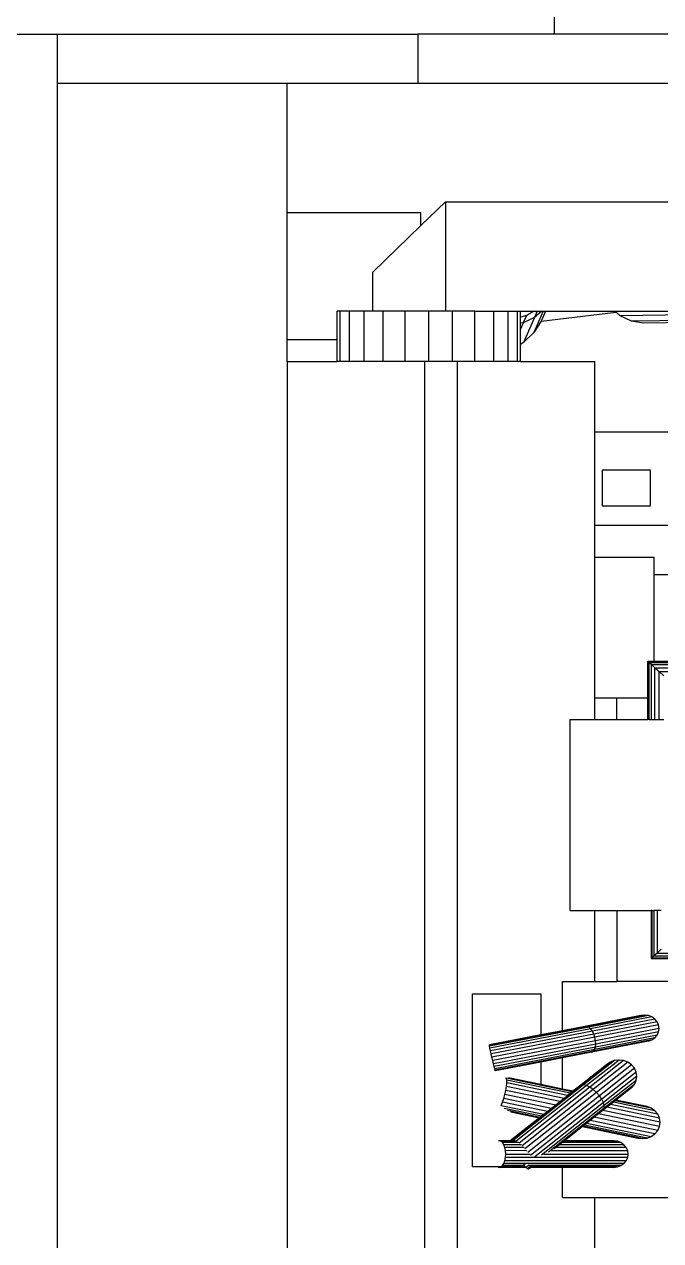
# Model space of a CAD drawing. Header units: inches. Extents: x -625442 to 34963, y -27993 to 66986.
# Drawn here: x 3374.13 to 3385.37, y 22020.91 to 22042.4 of the extents above; entities that cross this region are included whole.
import ezdxf

# ---------------------------------------------------------------- set-up
doc = ezdxf.new("R2010")
doc.units = ezdxf.units.IN
doc.header["$LTSCALE"] = 0.5
doc.header["$MEASUREMENT"] = 0
doc.layers.add('P-FURNITURE', color=201, linetype='Continuous')

# ---------------------------------------------------------------- blocks, each defined once
blk = doc.blocks.new('John Deere pl')
for p, q in [((6.9223, 2.78133), (6.9223, 3.00459)), ((6.47385, 2.78133), (6.5725, 2.78133)), ((6.5725, 2.78133), (6.82615, 2.78133)), ((6.5725, 2.78133), (6.5725, 2.74669)), ((6.82615, 2.78133), (6.82615, 2.74669)), ((6.9223, 2.78133), (6.82615, 2.78133)), ((7.1849, 2.78133), (6.9223, 2.78133)), ((6.5725, 2.74669), (6.5725, 1.70157)), ((6.73437, 2.74669), (6.5725, 2.74669)), ((6.82615, 2.74669), (6.73437, 2.74669)), ((6.73437, 2.65597), (6.73437, 2.74669)), ((7.1849, 2.74669), (6.82615, 2.74669)), ((6.84557, 2.66347), (6.82829, 2.64666)), ((6.84557, 2.66347), (6.84557, 2.58643)), ((6.84557, 2.66347), (7.04763, 2.66347)), ((6.73437, 2.65597), (6.82829, 2.65597)), ((6.73437, 2.56644), (6.73437, 2.65597)), ((6.82829, 2.64666), (6.82829, 2.65597)), ((6.82829, 2.64666), (6.79452, 2.61382)), ((6.79452, 2.58643), (6.79452, 2.61382)), ((6.77164, 2.58643), (6.76945, 2.58643)), ((6.76945, 2.56644), (6.76945, 2.58643)), ((6.77809, 2.58643), (6.77164, 2.58643)), ((6.77164, 2.55103), (6.77164, 2.58643)), ((6.78834, 2.58643), (6.77809, 2.58643)), ((6.77809, 2.55103), (6.77809, 2.58643)), ((6.78834, 2.55103), (6.78834, 2.58643)), ((6.79452, 2.58643), (6.78834, 2.58643)), ((6.8017, 2.58643), (6.79452, 2.58643)), ((6.81725, 2.58643), (6.8017, 2.58643)), ((6.8017, 2.55103), (6.8017, 2.58643)), ((6.83395, 2.58643), (6.81725, 2.58643)), ((6.81725, 2.55103), (6.81725, 2.58643)), ((6.83395, 2.55103), (6.83395, 2.58643)), ((6.84557, 2.58643), (6.83395, 2.58643)), ((6.85064, 2.58643), (6.84557, 2.58643)), ((6.8662, 2.58643), (6.85064, 2.58643)), ((6.85064, 2.55103), (6.85064, 2.58643)), ((6.8662, 2.55103), (6.8662, 2.58643)), ((6.8662, 2.58643), (6.87956, 2.58643)), ((6.87956, 2.55103), (6.87956, 2.58643)), ((6.87956, 2.58643), (6.88981, 2.58643)), ((6.88981, 2.55103), (6.88981, 2.58643)), ((6.88981, 2.58643), (6.89625, 2.58643)), ((6.89625, 2.55103), (6.89625, 2.58643)), ((6.89625, 2.58643), (6.89845, 2.58643)), ((6.89845, 2.58223), (6.89845, 2.58643)), ((6.89845, 2.58643), (6.90793, 2.58643)), ((6.90793, 2.58643), (6.90271, 2.58349)), ((6.91431, 2.58643), (6.90773, 2.57147)), ((6.90793, 2.58643), (6.9102, 2.58643)), ((6.91331, 2.58643), (6.90822, 2.58192)), ((6.9102, 2.58643), (6.90822, 2.58192)), ((6.9102, 2.58643), (6.91331, 2.58643)), ((6.91288, 2.57944), (6.96566, 2.5858)), ((6.91605, 2.58643), (6.91317, 2.5799)), ((6.91331, 2.58643), (6.91431, 2.58643)), ((6.91431, 2.58643), (6.91605, 2.58643)), ((6.91605, 2.58643), (6.96496, 2.58643)), ((6.96566, 2.5858), (6.96496, 2.58643)), ((6.96496, 2.58643), (7.02142, 2.58643)), ((6.96862, 2.58318), (6.96566, 2.5858)), ((6.90271, 2.58349), (6.89845, 2.58223)), ((6.89845, 2.5779), (6.89845, 2.58223)), ((6.90037, 2.57819), (6.89845, 2.5779)), ((6.90037, 2.57819), (6.89845, 2.57382)), ((6.89845, 2.57382), (6.89845, 2.5779)), ((6.90271, 2.58349), (6.90037, 2.57819)), ((6.90822, 2.58192), (6.90037, 2.57819)), ((6.90822, 2.58192), (6.90047, 2.56431)), ((6.91288, 2.57944), (6.90773, 2.57147)), ((6.91317, 2.5799), (6.91288, 2.57944)), ((7.02234, 2.58385), (6.96862, 2.58318)), ((6.97649, 2.5794), (6.96862, 2.58318)), ((7.02372, 2.57999), (6.97649, 2.5794)), ((6.98493, 2.57809), (6.97649, 2.5794)), ((7.02422, 2.57858), (6.98493, 2.57809)), ((6.89845, 2.56304), (6.89845, 2.57382)), ((6.90773, 2.57147), (6.90047, 2.56431)), ((6.73437, 2.56644), (6.76945, 2.56644)), ((6.73437, 2.55103), (6.73437, 2.56644)), ((6.76945, 2.55103), (6.76945, 2.56644)), ((6.90047, 2.56431), (6.89845, 2.56304)), ((6.89845, 2.55103), (6.89845, 2.56304)), ((6.73437, 2.55103), (6.73437, 1.89724)), ((6.73437, 2.55103), (6.76945, 2.55103)), ((6.77164, 2.55103), (6.76945, 2.55103)), ((6.77809, 2.55103), (6.77164, 2.55103)), ((6.78834, 2.55103), (6.77809, 2.55103)), ((6.8017, 2.55103), (6.78834, 2.55103)), ((6.81725, 2.55103), (6.8017, 2.55103)), ((6.83112, 2.55103), (6.81725, 2.55103)), ((6.83112, 1.89724), (6.83112, 2.55103)), ((6.83395, 2.55103), (6.83112, 2.55103)), ((6.85064, 2.55103), (6.83395, 2.55103)), ((6.85402, 2.55103), (6.85064, 2.55103)), ((6.85402, 1.89724), (6.85402, 2.55103)), ((6.8662, 2.55103), (6.85402, 2.55103)), ((6.87956, 2.55103), (6.8662, 2.55103)), ((6.88981, 2.55103), (6.87956, 2.55103)), ((6.89625, 2.55103), (6.88981, 2.55103)), ((6.89845, 2.55103), (6.89625, 2.55103)), ((6.89845, 2.55103), (6.95077, 2.55103)), ((6.95077, 2.5015), (6.95077, 2.55103)), ((6.95077, 2.43591), (6.95077, 2.5015)), ((6.95077, 2.5015), (7.09082, 2.5015)), ((6.98978, 2.47448), (6.95583, 2.47448)), ((6.95583, 2.47448), (6.95583, 2.4495)), ((6.98978, 2.4495), (6.98978, 2.47448)), ((6.95583, 2.4495), (6.98978, 2.4495)), ((6.95077, 2.43591), (7.07467, 2.43591)), ((6.95077, 2.41332), (6.95077, 2.43591)), ((6.95077, 2.41332), (6.99237, 2.41332)), ((6.95077, 2.31442), (6.95077, 2.41332)), ((6.99237, 2.4011), (6.99237, 2.41332)), ((6.99237, 2.4011), (7.00708, 2.4011)), ((6.99237, 2.34005), (6.99237, 2.4011)), ((6.98801, 2.34008), (6.98804, 2.34005)), ((6.98801, 2.31442), (6.98804, 2.34005)), ((6.98804, 2.34005), (6.98884, 2.33931)), ((6.98804, 2.34005), (6.99237, 2.34005)), ((6.98893, 2.33923), (6.98884, 2.33931)), ((6.98884, 2.31442), (6.98884, 2.33931)), ((6.98884, 2.33931), (6.99237, 2.33931)), ((6.98893, 2.33923), (6.99062, 2.33767)), ((6.98893, 2.33923), (6.99237, 2.33923)), ((6.98893, 2.31442), (6.98893, 2.33923)), ((6.99062, 2.33767), (6.993, 2.33549)), ((6.99062, 2.33767), (7.04239, 2.33767)), ((6.99062, 2.29908), (6.99062, 2.33767)), ((6.99237, 2.34005), (7.00708, 2.34008)), ((6.99237, 2.33931), (6.99237, 2.34005)), ((6.99237, 2.33923), (6.99237, 2.33931)), ((6.99237, 2.33931), (7.00708, 2.33931)), ((6.99237, 2.33923), (7.00708, 2.33923)), ((6.993, 2.33549), (7.04132, 2.33549)), ((6.993, 2.33549), (6.9959, 2.33282)), ((6.993, 2.29908), (6.993, 2.33549)), ((6.9959, 2.33282), (7.04047, 2.33282)), ((6.9959, 2.29908), (6.9959, 2.33282)), ((6.9959, 2.33282), (6.99912, 2.32985)), ((6.95077, 2.31442), (6.96611, 2.31442)), ((6.95077, 2.29908), (6.95077, 2.31442)), ((6.96611, 2.29908), (6.96611, 2.31442)), ((6.96611, 2.31442), (6.98801, 2.31442)), ((6.98804, 2.29908), (6.98801, 2.31442)), ((6.98801, 2.29908), (6.98801, 2.31442)), ((6.98801, 2.31442), (6.98884, 2.31442)), ((6.98884, 2.29908), (6.98884, 2.31442)), ((6.98884, 2.31442), (6.98893, 2.31442)), ((6.98893, 2.29908), (6.98893, 2.31442)), ((6.93325, 2.16478), (6.93325, 2.29908)), ((6.93325, 2.29908), (6.95077, 2.29908)), ((6.95077, 2.29908), (6.96611, 2.29908)), ((6.96611, 2.29908), (6.98801, 2.29908)), ((6.98804, 2.29908), (6.98801, 2.29908)), ((6.98884, 2.29908), (6.98804, 2.29908)), ((6.98893, 2.29908), (6.98884, 2.29908)), ((6.98893, 2.29908), (6.99062, 2.29908)), ((6.99062, 2.29908), (6.993, 2.29908)), ((6.993, 2.29908), (6.9959, 2.29908)), ((6.9959, 2.29908), (6.99912, 2.29908)), ((6.93325, 2.16478), (6.95077, 2.16478)), ((6.95077, 2.1147), (6.95077, 2.16478)), ((6.95077, 2.16478), (6.96611, 2.16478)), ((6.96611, 2.16478), (6.96611, 2.1147)), ((6.96611, 2.16478), (6.99038, 2.16478)), ((6.99038, 2.16478), (6.99038, 2.13093)), ((6.99087, 2.16478), (6.99038, 2.16478)), ((6.99087, 2.16478), (6.99087, 2.13138)), ((6.99087, 2.16478), (6.99222, 2.16478)), ((6.99222, 2.16478), (6.99226, 2.16478)), ((6.99222, 2.16478), (6.99226, 2.13266)), ((6.99226, 2.16478), (6.99226, 2.13266)), ((6.99447, 2.16478), (6.99226, 2.16478)), ((6.99447, 2.16478), (6.99447, 2.1347)), ((6.99735, 2.16478), (6.99447, 2.16478)), ((6.99085, 2.13136), (6.99087, 2.13138)), ((6.99085, 2.13136), (7.02715, 2.13138)), ((6.99226, 2.13266), (6.99087, 2.13138)), ((6.99087, 2.13138), (7.02715, 2.13138)), ((6.99447, 2.1347), (6.99226, 2.13266)), ((6.99226, 2.13266), (7.06671, 2.13266)), ((6.99735, 2.13734), (6.99447, 2.1347)), ((6.99447, 2.1347), (7.06546, 2.1347)), ((6.99038, 2.13093), (6.99085, 2.13136)), ((6.99038, 2.13093), (7.02715, 2.13093)), ((6.92787, 2.08003), (6.92787, 2.1147)), ((6.92787, 2.1147), (6.95077, 2.1147)), ((6.95077, 2.1147), (6.96611, 2.1147)), ((7.00708, 2.1147), (6.96611, 2.1147)), ((6.86467, 1.98418), (6.86467, 2.10599)), ((6.86467, 2.10599), (6.91274, 2.10599)), ((6.91274, 2.10599), (6.91274, 2.0771)), ((6.98306, 2.09073), (6.9437, 2.0831)), ((6.945, 2.08316), (6.9857, 2.09104)), ((6.98833, 2.09073), (6.94637, 2.08259)), ((6.99079, 2.08979), (6.94772, 2.08144)), ((6.9857, 2.09104), (6.98306, 2.09073)), ((6.98833, 2.09073), (6.9857, 2.09104)), ((6.99079, 2.08979), (6.98833, 2.09073)), ((6.9929, 2.0883), (6.99079, 2.08979)), ((6.8765, 2.06989), (6.945, 2.08316)), ((6.94637, 2.08259), (6.87664, 2.06908)), ((6.94772, 2.08144), (6.87691, 2.06772)), ((6.92787, 2.08003), (6.91274, 2.0771)), ((6.9437, 2.0831), (6.92787, 2.08003)), ((6.945, 2.08316), (6.9437, 2.0831)), ((6.94637, 2.08259), (6.945, 2.08316)), ((6.94772, 2.08144), (6.94637, 2.08259)), ((6.94896, 2.07979), (6.94772, 2.08144)), ((6.9929, 2.0883), (6.94896, 2.07979)), ((6.99452, 2.08636), (6.95, 2.07773)), ((6.99554, 2.0841), (6.95077, 2.07543)), ((6.99588, 2.08168), (6.95122, 2.07302)), ((6.99452, 2.08636), (6.9929, 2.0883)), ((6.99554, 2.0841), (6.99452, 2.08636)), ((6.99588, 2.08168), (6.99554, 2.0841)), ((6.99554, 2.07925), (6.99588, 2.08168)), ((6.91274, 2.0771), (6.87651, 2.07008)), ((6.94896, 2.07979), (6.8773, 2.0659)), ((6.95, 2.07773), (6.87777, 2.06374)), ((6.95077, 2.07543), (6.8783, 2.06138)), ((6.95122, 2.07302), (6.87885, 2.059)), ((6.98833, 2.07262), (6.94842, 2.06489)), ((6.95, 2.07773), (6.94896, 2.07979)), ((6.99079, 2.07356), (6.94955, 2.06557)), ((6.95077, 2.07543), (6.95, 2.07773)), ((6.9929, 2.07505), (6.95045, 2.06683)), ((6.95122, 2.07302), (6.95077, 2.07543)), ((6.99452, 2.07699), (6.95105, 2.06857)), ((6.95131, 2.07068), (6.95122, 2.07302)), ((6.99554, 2.07925), (6.95131, 2.07068)), ((6.98833, 2.07262), (6.99079, 2.07356)), ((6.99079, 2.07356), (6.9929, 2.07505)), ((6.9929, 2.07505), (6.99452, 2.07699)), ((6.99452, 2.07699), (6.99554, 2.07925)), ((6.8765, 2.06989), (6.87651, 2.07008)), ((6.87664, 2.06908), (6.8765, 2.06989)), ((6.87691, 2.06772), (6.87664, 2.06908)), ((6.8773, 2.0659), (6.87691, 2.06772)), ((6.87777, 2.06374), (6.8773, 2.0659)), ((6.8783, 2.06138), (6.87777, 2.06374)), ((6.95131, 2.07068), (6.87938, 2.05674)), ((6.95105, 2.06857), (6.87986, 2.05477)), ((6.95045, 2.06683), (6.88025, 2.05322)), ((6.94955, 2.06557), (6.88053, 2.0522)), ((6.94842, 2.06489), (6.92787, 2.06091)), ((6.94842, 2.06489), (6.94955, 2.06557)), ((6.94955, 2.06557), (6.95045, 2.06683)), ((6.95045, 2.06683), (6.95105, 2.06857)), ((6.95105, 2.06857), (6.95131, 2.07068)), ((6.87885, 2.059), (6.8783, 2.06138)), ((6.87938, 2.05674), (6.87885, 2.059)), ((6.87986, 2.05477), (6.87938, 2.05674)), ((6.88025, 2.05322), (6.87986, 2.05477)), ((6.91274, 2.05798), (6.88068, 2.05177)), ((6.92787, 2.06091), (6.91274, 2.05798)), ((6.91274, 2.05798), (6.91274, 2.04212)), ((6.92787, 2.03899), (6.92787, 2.06091)), ((6.95892, 2.05608), (6.93982, 2.041)), ((6.9615, 2.0579), (6.94106, 2.04176)), ((6.9645, 2.05905), (6.94279, 2.0419)), ((6.96772, 2.05944), (6.9449, 2.04141)), ((6.97095, 2.05905), (6.94722, 2.04031)), ((6.97395, 2.0579), (6.94962, 2.03869)), ((6.97653, 2.05608), (6.95193, 2.03665)), ((6.9615, 2.0579), (6.95892, 2.05608)), ((6.9645, 2.05905), (6.9615, 2.0579)), ((6.96772, 2.05944), (6.9645, 2.05905)), ((6.97095, 2.05905), (6.96772, 2.05944)), ((6.97395, 2.0579), (6.97095, 2.05905)), ((6.97653, 2.05608), (6.97395, 2.0579)), ((6.9785, 2.05371), (6.97653, 2.05608)), ((6.88053, 2.0522), (6.88025, 2.05322)), ((6.88068, 2.05177), (6.88053, 2.0522)), ((6.8884, 2.04663), (6.88825, 2.04681)), ((6.88869, 2.04528), (6.8884, 2.04663)), ((6.9348, 2.03703), (6.8884, 2.04663)), ((6.91274, 2.04212), (6.88997, 2.04683)), ((6.9785, 2.05371), (6.95398, 2.03434)), ((6.97975, 2.05095), (6.95564, 2.03191)), ((6.98017, 2.04798), (6.95679, 2.02952)), ((6.97975, 2.05095), (6.9785, 2.05371)), ((6.98017, 2.04798), (6.97975, 2.05095)), ((6.97975, 2.04502), (6.98017, 2.04798)), ((6.88743, 2.03514), (6.88808, 2.03806)), ((6.88808, 2.03806), (6.88853, 2.04085)), ((6.9262, 2.03018), (6.88808, 2.03806)), ((6.88853, 2.04085), (6.88873, 2.04331)), ((6.92902, 2.03247), (6.88853, 2.04085)), ((6.88873, 2.04331), (6.88869, 2.04528)), ((6.93351, 2.03601), (6.88869, 2.04528)), ((6.93154, 2.03446), (6.88873, 2.04331)), ((6.94106, 2.04176), (6.89147, 2.0026)), ((6.94279, 2.0419), (6.89302, 2.0026)), ((6.9449, 2.04141), (6.89539, 2.00228)), ((6.94722, 2.04031), (6.89749, 2.00104)), ((6.94962, 2.03869), (6.89956, 1.99915)), ((6.92787, 2.03899), (6.91274, 2.04212)), ((6.93532, 2.03744), (6.92787, 2.03899)), ((6.93532, 2.03744), (6.9348, 2.03703)), ((6.93982, 2.041), (6.93532, 2.03744)), ((6.94106, 2.04176), (6.93982, 2.041)), ((6.94279, 2.0419), (6.94106, 2.04176)), ((6.9449, 2.04141), (6.94279, 2.0419)), ((6.94722, 2.04031), (6.9449, 2.04141)), ((6.94962, 2.03869), (6.94722, 2.04031)), ((6.95193, 2.03665), (6.94962, 2.03869)), ((6.9785, 2.04226), (6.95731, 2.02552)), ((6.97975, 2.04502), (6.95736, 2.02734)), ((6.97653, 2.03989), (6.96553, 2.0312)), ((6.97653, 2.03989), (6.9785, 2.04226)), ((6.9785, 2.04226), (6.97975, 2.04502)), ((6.88473, 2.02755), (6.8857, 2.0297)), ((6.8857, 2.0297), (6.88662, 2.03229)), ((6.91735, 2.02316), (6.8857, 2.0297)), ((6.88662, 2.03229), (6.88743, 2.03514)), ((6.92019, 2.02535), (6.88662, 2.03229)), ((6.92321, 2.02775), (6.88743, 2.03514)), ((6.95193, 2.03665), (6.90155, 1.99687)), ((6.95398, 2.03434), (6.90347, 1.99446)), ((6.95564, 2.03191), (6.90553, 1.99234)), ((6.95679, 2.02952), (6.90851, 1.99139)), ((6.92902, 2.03247), (6.92773, 2.03144)), ((6.93154, 2.03446), (6.92902, 2.03247)), ((6.93351, 2.03601), (6.93154, 2.03446)), ((6.9348, 2.03703), (6.93351, 2.03601)), ((6.95398, 2.03434), (6.95193, 2.03665)), ((6.95564, 2.03191), (6.95398, 2.03434)), ((6.95679, 2.02952), (6.95564, 2.03191)), ((6.95736, 2.02734), (6.95679, 2.02952)), ((6.96371, 2.02976), (6.96174, 2.02821)), ((6.965, 2.03078), (6.96371, 2.02976)), ((6.993, 2.02371), (6.96371, 2.02976)), ((6.96553, 2.0312), (6.965, 2.03078)), ((6.99042, 2.02553), (6.965, 2.03078)), ((6.98742, 2.02667), (6.96553, 2.0312)), ((6.88473, 2.02755), (6.91488, 2.02131)), ((6.91312, 2.01991), (6.88681, 2.02536)), ((6.91206, 2.01908), (6.88915, 2.02381)), ((6.89161, 2.02303), (6.91179, 2.01886)), ((6.95736, 2.02734), (6.91308, 1.99238)), ((6.91488, 2.02131), (6.91312, 2.01991)), ((6.91488, 2.02131), (6.91517, 2.02153)), ((6.95731, 2.02552), (6.91804, 1.99451)), ((6.95328, 2.02153), (6.95025, 2.01913)), ((6.95634, 2.02394), (6.95328, 2.02153)), ((6.99622, 2.01264), (6.95328, 2.02153)), ((6.95665, 2.02419), (6.95634, 2.02394)), ((6.99665, 2.01561), (6.95634, 2.02394)), ((6.95923, 2.02622), (6.95665, 2.02419)), ((6.95665, 2.02419), (6.95731, 2.02552)), ((6.95731, 2.02552), (6.95736, 2.02734)), ((6.96174, 2.02821), (6.95923, 2.02622)), ((6.99622, 2.01857), (6.95923, 2.02622)), ((6.99498, 2.02133), (6.96174, 2.02821)), ((6.99042, 2.02553), (6.98742, 2.02667)), ((6.993, 2.02371), (6.99042, 2.02553)), ((6.99481, 2.02159), (6.993, 2.02371)), ((6.99481, 2.02159), (6.99485, 2.02159)), ((6.99498, 2.02133), (6.99481, 2.02159)), ((6.99622, 2.01857), (6.99498, 2.02133)), ((6.91179, 2.01886), (6.8912, 2.0026)), ((6.91206, 2.01908), (6.91179, 2.01886)), ((6.91312, 2.01991), (6.91206, 2.01908)), ((6.94199, 2.01261), (6.92931, 2.0026)), ((6.94226, 2.01283), (6.94199, 2.01261)), ((6.94199, 2.01261), (6.98098, 2.00455)), ((6.94332, 2.01367), (6.94226, 2.01283)), ((6.9842, 2.00416), (6.94226, 2.01283)), ((6.9451, 2.01507), (6.94332, 2.01367)), ((6.98742, 2.00455), (6.94332, 2.01367)), ((6.94746, 2.01693), (6.9451, 2.01507)), ((6.9451, 2.01507), (6.99042, 2.00569)), ((6.95025, 2.01913), (6.94746, 2.01693)), ((6.993, 2.00751), (6.94746, 2.01693)), ((6.99498, 2.00988), (6.95025, 2.01913)), ((6.99498, 2.00988), (6.99622, 2.01264)), ((6.99665, 2.01561), (6.99622, 2.01857)), ((6.99622, 2.01264), (6.99665, 2.01561)), ((6.98098, 2.00455), (6.9842, 2.00416)), ((6.9842, 2.00416), (6.98742, 2.00455)), ((6.98742, 2.00455), (6.99042, 2.00569)), ((6.99042, 2.00569), (6.993, 2.00751)), ((6.993, 2.00751), (6.99498, 2.00988)), ((6.88343, 2.0026), (6.8827, 2.00241)), ((6.88464, 2.00228), (6.88343, 2.0026)), ((6.8912, 2.0026), (6.88343, 2.0026)), ((6.88577, 2.00134), (6.88464, 2.00228)), ((6.89079, 2.00228), (6.88464, 2.00228)), ((6.88674, 1.99986), (6.88577, 2.00134)), ((6.89726, 2.00134), (6.88577, 2.00134)), ((6.88749, 1.99791), (6.88674, 1.99986)), ((6.89912, 1.99985), (6.88674, 1.99986)), ((6.90099, 1.99791), (6.88749, 1.99791)), ((6.88795, 1.99566), (6.88749, 1.99791)), ((6.90292, 1.99565), (6.88795, 1.99566)), ((6.88811, 1.99323), (6.88795, 1.99566)), ((6.8912, 2.0026), (6.89079, 2.00228)), ((6.89107, 2.00228), (6.89079, 2.00228)), ((6.89147, 2.0026), (6.89107, 2.00228)), ((6.89262, 2.00228), (6.89107, 2.00228)), ((6.89147, 2.0026), (6.8912, 2.0026)), ((6.89302, 2.0026), (6.89147, 2.0026)), ((6.89302, 2.0026), (6.89262, 2.00228)), ((6.89539, 2.00228), (6.89262, 2.00228)), ((6.89374, 2.0026), (6.89302, 2.0026)), ((6.97379, 1.99565), (6.91989, 1.99565)), ((6.92337, 1.99791), (6.92212, 1.99692)), ((6.92583, 1.99985), (6.92337, 1.99791)), ((6.97277, 1.99791), (6.92337, 1.99791)), ((6.92772, 2.00134), (6.92583, 1.99985)), ((6.97115, 1.99985), (6.92583, 1.99985)), ((6.9289, 2.00228), (6.92772, 2.00134)), ((6.96904, 2.00134), (6.92772, 2.00134)), ((6.92931, 2.0026), (6.9289, 2.00228)), ((6.96132, 2.00227), (6.9289, 2.00228)), ((6.96395, 2.00259), (6.92931, 2.0026)), ((6.96395, 2.00259), (6.96132, 2.00227)), ((6.96658, 2.00227), (6.96132, 2.00227)), ((6.96658, 2.00227), (6.96395, 2.00259)), ((6.96904, 2.00134), (6.96658, 2.00227)), ((6.97115, 1.99985), (6.96904, 2.00134)), ((6.97277, 1.99791), (6.97115, 1.99985)), ((6.97379, 1.99565), (6.97277, 1.99791)), ((6.97413, 1.99322), (6.97379, 1.99565)), ((6.88577, 1.98512), (6.88674, 1.9866)), ((6.88674, 1.9866), (6.88749, 1.98855)), ((6.97115, 1.9866), (6.88674, 1.9866)), ((6.88749, 1.98855), (6.88795, 1.9908)), ((6.97277, 1.98854), (6.88749, 1.98855)), ((6.88795, 1.9908), (6.88811, 1.99323)), ((6.97379, 1.9908), (6.88795, 1.9908)), ((6.88811, 1.99323), (6.90515, 1.99323)), ((6.90173, 1.98604), (6.90082, 1.98532)), ((6.91484, 1.99323), (6.97413, 1.99322)), ((6.96904, 1.98511), (6.97115, 1.9866)), ((6.97115, 1.9866), (6.97277, 1.98854)), ((6.97277, 1.98854), (6.97379, 1.9908)), ((6.97379, 1.9908), (6.97413, 1.99322)), ((6.8827, 1.98418), (6.86467, 1.98418)), ((6.88464, 1.98418), (6.87817, 1.98418)), ((6.8827, 1.98405), (6.88343, 1.98386)), ((6.88343, 1.98386), (6.88464, 1.98418)), ((6.90235, 1.98386), (6.88343, 1.98386)), ((6.88464, 1.98418), (6.88577, 1.98512)), ((6.90201, 1.98418), (6.88464, 1.98418)), ((6.90104, 1.98511), (6.88577, 1.98512)), ((6.90082, 1.98532), (6.90029, 1.98585)), ((6.90104, 1.98511), (6.90082, 1.98532)), ((6.90201, 1.98418), (6.90104, 1.98511)), ((6.90233, 1.98388), (6.90201, 1.98418)), ((6.90422, 1.98537), (6.90233, 1.98388)), ((6.90235, 1.98386), (6.90233, 1.98388)), ((6.90339, 1.98294), (6.90235, 1.98386)), ((6.90533, 1.98447), (6.90339, 1.98294)), ((6.90395, 1.98257), (6.90339, 1.98294)), ((6.90558, 1.98386), (6.90395, 1.98257)), ((6.96904, 1.98511), (6.90419, 1.98511)), ((6.90598, 1.98418), (6.90521, 1.98418)), ((6.90598, 1.98418), (6.90558, 1.98386)), ((6.92787, 1.98386), (6.90558, 1.98386)), ((6.92787, 1.98418), (6.90598, 1.98418)), ((6.92787, 1.98386), (6.92787, 1.98418)), ((6.96131, 1.98417), (6.92787, 1.98418)), ((6.92787, 1.96271), (6.92787, 1.98386)), ((6.96395, 1.98385), (6.92787, 1.98386)), ((6.96131, 1.98417), (6.96395, 1.98385)), ((6.96658, 1.98417), (6.96131, 1.98417)), ((6.96395, 1.98385), (6.96658, 1.98417)), ((6.96658, 1.98417), (6.96904, 1.98511)), ((6.92787, 1.96271), (6.95077, 1.96271)), ((6.95077, 1.89724), (6.95077, 1.96271)), ((6.95077, 1.96271), (7.00708, 1.96271))]:
    blk.add_line(p, q)

msp = doc.modelspace()

# ---------------------------------------------------------------- block references
at = {"layer": 'P-FURNITURE', "xscale": 25.10658779755309, "yscale": 25.10658779755309, "zscale": 25.10658779755309}
msp.add_blockref('John Deere pl', (3209.69576, 21972.39446), dxfattribs=at)

doc.saveas('drawing.dxf')
